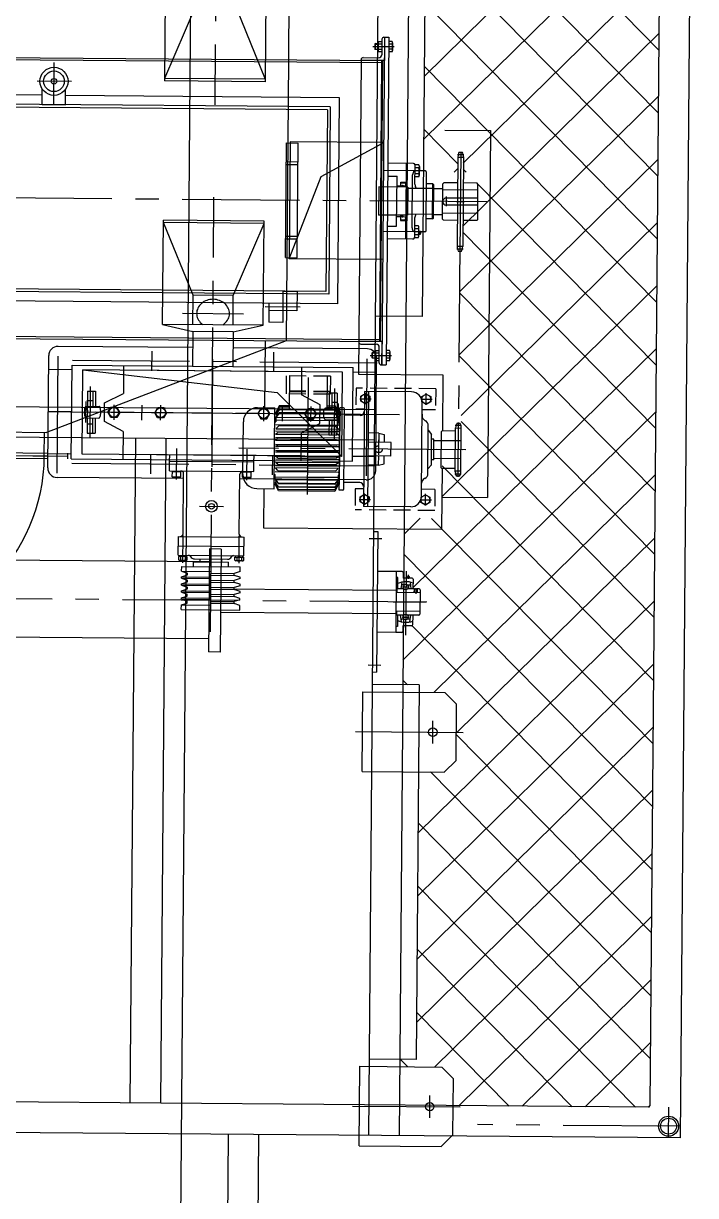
# Model space of a CAD drawing. Header units: millimetres. Extents: x 10462777 to 22643323, y 453826 to 1389191.
# Drawn here: x 11230243 to 11231677, y 603506 to 606009 of the extents above; entities that cross this region are included whole.
import ezdxf

# ---------------------------------------------------------------- set-up
doc = ezdxf.new("R2010")
doc.units = ezdxf.units.MM
doc.header["$LTSCALE"] = 200
doc.header["$MEASUREMENT"] = 0
doc.linetypes.add('CENTER', pattern=[2, 1.25, -0.25, 0.25, -0.25])
doc.linetypes.add('HIDDEN_KS1', pattern=[0.26, 0.18, -0.08])
doc.layers.get('0').update_dxf_attribs({"linetype": 'CONTINUOUS'})
for name, color, linetype in [('1', 1, 'CENTER'), ('2', 2, 'CONTINUOUS'), ('3', 3, 'HIDDEN_KS1'), ('4', 4, 'CONTINUOUS'), ('C', 1, 'CENTER'), ('O', 2, 'CONTINUOUS'), ('panel', 4, 'CONTINUOUS')]:
    doc.layers.add(name, color=color, linetype=linetype)

# ---------------------------------------------------------------- blocks, each defined once
blk = doc.blocks.new('RS60x17NT-B')
at = {"linetype": 'Continuous'}
for p, q in [((2.7, 51.8), (2.7, -42.2)), ((5.1, 61.3), (12, 61.3)), ((14.4, 51.8), (14.4, -42.2)), ((14.4, 44.8), (43.2, 44.8)), ((43.2, 44.8), (44.7, 43.3)), ((44.7, 43.3), (44.7, -33.7)), ((14.4, -35.2), (43.2, -35.2)), ((43.2, -35.2), (44.7, -33.7)), ((5.1, -51.7), (12, -51.7))]:
    blk.add_line(p, q, dxfattribs=at)
for centre, start, end in [((23.7, 51.5), 152.33, 179.3138), ((-6.6, 51.5), 0.6862, 27.67), ((23.7, -42), 180.6862, 207.67), ((-6.6, -42), 332.33, 359.3138)]:
    blk.add_arc(centre, 21, start, end, dxfattribs=at)
at = {"layer": '1', "linetype": 'Continuous'}
for p, q in [((1.8, 56.6), (15.3, 56.6)), ((8.5, 62.4), (8.5, -53.4)), ((0.2, 4.8), (54, 4.8)), ((1.8, -47), (15.3, -47))]:
    blk.add_line(p, q, dxfattribs=at)
at = {"layer": '2', "linetype": 'Continuous'}
for p, q in [((2.7, 50.7), (14.4, 50.7)), ((2.7, -41.1), (14.4, -41.1))]:
    blk.add_line(p, q, dxfattribs=at)
blk = doc.blocks.new('shot mc')
at = {"color": 2}
for p, q in [((13135239, -239352.3), (13135157.8, -249265.4)), ((13135263.7, -245493.5), (13135238.7, -245493.2))]:
    blk.add_line(p, q, dxfattribs=at)
for p, q in [((13135613, -242526.2), (13135580.3, -246526.1)), ((13135678, -242526.7), (13135645.3, -246526.6)), ((13136278, -242531.7), (13136245.2, -246531.5)), ((13136212.5, -242599.1), (13136180.8, -246463)), ((13135411.5, -243928.6), (13135409.1, -244228.6)), ((13135701.2, -243977), (13135694.6, -244777)), ((13135600.4, -244192), (13135600.3, -244208.4)), ((13135601.4, -244189.2), (13135608.4, -244189.3)), ((13135608.5, -244184.7), (13135608.2, -244217.7)), ((13135613, -244180.3), (13135614.5, -244180.3)), ((13135614.5, -244180.3), (13135614.1, -244230.3)), ((13135614.5, -244180.3), (13135623.5, -244180.4)), ((13135630.4, -244189.5), (13135623.4, -244189.4)), ((13135631.4, -244192.2), (13135631.3, -244208.6)), ((13135593.4, -244194.9), (13135593.3, -244205.6)), ((13135594, -244206.3), (13135593.3, -244205.6)), ((13135593.3, -244205.6), (13135600.3, -244205.6)), ((13135594.1, -244194.1), (13135593.4, -244194.9)), ((13135593.4, -244194.9), (13135600.4, -244194.9)), ((13135594.1, -244194.1), (13135594, -244206.3)), ((13135600.3, -244206.4), (13135594, -244206.3)), ((13135600.4, -244194.2), (13135594.1, -244194.1)), ((13135601.2, -244211.1), (13135608.2, -244211.2)), ((13135601.3, -244205.7), (13135608.3, -244205.7)), ((13135601.4, -244194.7), (13135608.4, -244194.8)), ((13135630.2, -244211.4), (13135623.2, -244211.3)), ((13135630.3, -244205.9), (13135623.3, -244205.8)), ((13135630.4, -244194.9), (13135623.4, -244194.9)), ((13134187.1, -244218.6), (13135610.1, -244230.2)), ((13135564.1, -244229.9), (13135558.6, -244899.8)), ((13135564.1, -244229.9), (13135564.1, -244228.4)), ((13135614.1, -244230.3), (13135564.1, -244229.9)), ((13135568.6, -244223.9), (13135601.6, -244224.2)), ((13134883.3, -244324.3), (13134883.6, -244290.9)), ((13134933.3, -244324.7), (13134933.6, -244291.3)), ((13134883.5, -244304.3), (13134328.5, -244299.7)), ((13135518.4, -244309.5), (13134933.5, -244304.7)), ((13135514.8, -244749.5), (13135518.4, -244309.5)), ((13134883.3, -244324.3), (13134933.3, -244324.7)), ((13135742.9, -244378.7), (13135840.4, -244379.5)), ((13135840.4, -244379.5), (13135834, -245163.7)), ((13135403.1, -244651.1), (13135405.1, -244406.1)), ((13135405.1, -244406.1), (13135430.1, -244406.3)), ((13135428.1, -244651.3), (13135430.1, -244406.3)), ((13135404.8, -244446.1), (13135429.8, -244446.3)), ((13135676.3, -244449.8), (13135621.3, -244449.3)), ((13135660.4, -244560.7), (13135661.3, -244449.7)), ((13135661.3, -244449.7), (13135660.6, -244530.7)), ((13135678.9, -244494.6), (13135679.3, -244452.8)), ((13135687.4, -244459.5), (13135679.2, -244459.4)), ((13135701.2, -244466), (13135679.2, -244465.8)), ((13135687.4, -244453.1), (13135679.3, -244453)), ((13135688.6, -244456.3), (13135688.4, -244475.5)), ((13135621.1, -244476.8), (13135641, -244477)), ((13135640.1, -244584), (13135641, -244477)), ((13135673.2, -244587.4), (13135674.1, -244474.2)), ((13135687.3, -244472.3), (13135679.1, -244472.2)), ((13135687.2, -244478.7), (13135679.1, -244478.6)), ((13135703.1, -244593), (13135704.1, -244469)), ((13135717.3, -244493.6), (13135703.9, -244493.5)), ((13135716.7, -244568.6), (13135717.3, -244493.6)), ((13135717.3, -244493.6), (13135719.3, -244495.7)), ((13135738.1, -244569.3), (13135738.7, -244493.3)), ((13135740.7, -244491.3), (13135738.7, -244493.3)), ((13135770.2, -244491.6), (13135740.7, -244491.3)), ((13135811.7, -244491.9), (13135782.2, -244491.7)), ((13135813.7, -244493.9), (13135811.7, -244491.9)), ((13135813.1, -244569.9), (13135813.7, -244493.9)), ((13135718.7, -244566.6), (13135719.3, -244495.7)), ((13135719.2, -244503.7), (13135738.6, -244503.8)), ((13135738.1, -244566.8), (13135738.7, -244495.8)), ((13135660, -244611.7), (13135660.6, -244530.7)), ((13135678.3, -244567), (13135678, -244608.8)), ((13135716.7, -244568.6), (13135703.3, -244568.5)), ((13135716.7, -244568.6), (13135718.7, -244566.6)), ((13135718.8, -244558.7), (13135738.2, -244558.8)), ((13135620.2, -244583.8), (13135640.1, -244584)), ((13135686.3, -244589.5), (13135678.1, -244589.4)), ((13135686.4, -244583.1), (13135678.2, -244583)), ((13135687.3, -244605.5), (13135687.5, -244586.3)), ((13135738.1, -244569.3), (13135740.1, -244571.3)), ((13135769.6, -244571.6), (13135740.1, -244571.3)), ((13135811.1, -244571.9), (13135781.6, -244571.7)), ((13135813.1, -244569.9), (13135811.1, -244571.9)), ((13135403.5, -244611.1), (13135428.5, -244611.3)), ((13135675, -244611.8), (13135620, -244611.3)), ((13135686.2, -244602.3), (13135678, -244602.2)), ((13135686.2, -244608.7), (13135678, -244608.6)), ((13135700.1, -244596), (13135678.1, -244595.8)), ((13135686.6, -244595.9), (13135686.6, -244596.8)), ((13135686.8, -244597), (13135689.5, -244597)), ((13135688, -244596.8), (13135688, -244595.9)), ((13135688.6, -244600.9), (13135689.4, -244600.9)), ((13135690.2, -244600.9), (13135689.4, -244600.9)), ((13135692.1, -244597.1), (13135689.5, -244597)), ((13135690.9, -244596.8), (13135690.9, -244595.9)), ((13135692.3, -244595.9), (13135692.3, -244596.8)), ((13135403.1, -244651.1), (13135428.1, -244651.3)), ((13135514.8, -244749.5), (13134324.9, -244739.7)), ((13135397.5, -244723.5), (13135397, -244789.5)), ((13135427.5, -244723.8), (13135397.5, -244723.5)), ((13135427.5, -244723.8), (13135427.2, -244764.8)), ((13135367.3, -244748.3), (13135367, -244789.3)), ((13135427.2, -244764.8), (13135367.2, -244764.3)), ((13135397, -244789.5), (13135367, -244789.3)), ((13135694.6, -244777), (13135594.6, -244776.1)), ((13134182.2, -244818.6), (13135609.2, -244830.3)), ((13135404.2, -244828.6), (13134892.6, -245024.4)), ((13135359.2, -244828.2), (13135358, -244971.8)), ((13135609.2, -244830.3), (13135559.2, -244829.9)), ((13135559.2, -244829.9), (13135559.2, -244831.4)), ((13135563.6, -244835.9), (13135596.6, -244836.2)), ((13135602.8, -244875.7), (13135603.1, -244842.7)), ((13135608.8, -244880.3), (13135609.2, -244830.3)), ((13135587.9, -244865.3), (13135588, -244854.6)), ((13135588.6, -244866.1), (13135587.9, -244865.3)), ((13135587.9, -244865.3), (13135594.9, -244865.4)), ((13135588.7, -244853.9), (13135588, -244854.6)), ((13135588, -244854.6), (13135595, -244854.7)), ((13135588.6, -244866.1), (13135588.7, -244853.9)), ((13135594.9, -244866.1), (13135588.6, -244866.1)), ((13135595, -244853.9), (13135588.7, -244853.9)), ((13135594.9, -244868.4), (13135595, -244851.9)), ((13135595.9, -244865.6), (13135602.9, -244865.7)), ((13135596, -244849.2), (13135603, -244849.3)), ((13135596, -244854.7), (13135603, -244854.7)), ((13135624.9, -244865.9), (13135617.9, -244865.8)), ((13135625, -244849.4), (13135618, -244849.4)), ((13135625, -244854.9), (13135618, -244854.9)), ((13135625.9, -244868.6), (13135626, -244852.2)), ((13134968.6, -245071), (13134970, -244891)), ((13135524.3, -244895.6), (13134970, -244891)), ((13135595.8, -244871.1), (13135602.8, -244871.2)), ((13135607.3, -244880.2), (13135608.8, -244880.3)), ((13135608.8, -244880.3), (13135617.8, -244880.3)), ((13135624.8, -244871.3), (13135617.8, -244871.3)), ((13135522.9, -245075.6), (13135524.3, -244895.6)), ((13135558.6, -244899.8), (13135738.6, -244901.3)), ((13135738.6, -244901.3), (13135737.6, -245021.3)), ((13135593, -244976.1), (13133993, -244963)), ((13135592.4, -245041.1), (13133992.5, -245028)), ((13134888.1, -245074.4), (13134888.6, -245024.4)), ((13135082.5, -245037), (13135070.8, -246456.9)), ((13135147.5, -245037.5), (13135135.8, -246457.4)), ((13134938.1, -245080.8), (13134938.2, -245068.8)), ((13135522.9, -245075.6), (13134968.6, -245071)), ((13135736.9, -245101.3), (13135735.9, -245231.3)), ((13135356.6, -245144.6), (13135355.9, -245228.2)), ((13135736.4, -245162.9), (13135834, -245163.7)), ((13135355.9, -245228.2), (13135735.9, -245231.3)), ((13135688.2, -245563.9), (13135588.2, -245563.1)), ((13135688.2, -245563.9), (13135681.6, -246363.9)), ((13135566.6, -245748.4), (13135568, -245578.4)), ((13135568, -245578.4), (13135743, -245579.9)), ((13135767.8, -245605.1), (13135743, -245579.9)), ((13135766.8, -245725.1), (13135767.8, -245605.1)), ((13135766.8, -245725.1), (13135741.6, -245749.9)), ((13135566.6, -245748.4), (13135741.6, -245749.9)), ((13135681.6, -246363.9), (13135581.6, -246363.1)), ((13135560.1, -246548.4), (13135561.5, -246378.4)), ((13135561.5, -246378.4), (13135736.5, -246379.9)), ((13135761.3, -246405.1), (13135736.5, -246379.9)), ((13135760.3, -246525.1), (13135761.3, -246405.1)), ((13136180.8, -246466), (13133980.9, -246448)), ((13136180.8, -246463), (13136177.8, -246466)), ((13136180.8, -246463), (13136177.8, -246466)), ((13136245.2, -246531.5), (13133915.3, -246512.4)), ((13135280.3, -246523.6), (13135274.7, -247198.6)), ((13135345.3, -246524.2), (13135339.7, -247199.1)), ((13135760.3, -246525.1), (13135735.1, -246549.9)), ((13135560.1, -246548.4), (13135735.1, -246549.9))]:
    blk.add_line(p, q)
at = {"color": 1, "linetype": 'CENTER'}
for p, q in [((13135259.5, -243396), (13135251.8, -244324.6)), ((13135692.6, -244465.9), (13135612.2, -244465.3)), ((13135242.6, -245450.7), (13135250.2, -244522.1)), ((13135691.5, -244595.9), (13135611.1, -244595.3)), ((13135183.2, -244770), (13135313.2, -244771)), ((13134915.4, -245111.6), (13134917.5, -244849.6)), ((13135117.5, -244851.2), (13135117.2, -244893.2)), ((13135377.5, -244853.4), (13135377.2, -244895.4)), ((13135575.4, -245117), (13135577.5, -244855)), ((13135598.3, -244876.2), (13134896.4, -244870.4)), ((13134986.1, -244926.2), (13134985.2, -245036.2)), ((13135507.7, -244930.4), (13135506.8, -245040.4)), ((13134977, -245003.6), (13134977.4, -244958.6)), ((13134979, -244956.1), (13134992.6, -244956.2)), ((13135036.6, -244965.6), (13135036.3, -244997.6)), ((13135096.3, -244998.1), (13135096.6, -244966.1)), ((13135136.3, -244998.4), (13135136.6, -244966.4)), ((13135356.3, -245000.2), (13135356.6, -244968.2)), ((13135396.3, -245000.5), (13135396.6, -244968.5)), ((13135456.6, -244969), (13135456.3, -245001)), ((13135514.3, -244960.5), (13135500.7, -244960.4)), ((13135515.5, -245008), (13135515.9, -244963)), ((13135646.4, -244986.6), (13134846.5, -244980)), ((13134978.6, -245006.1), (13134992.2, -245006.2)), ((13135513.9, -245010.5), (13135500.3, -245010.4)), ((13135170.3, -245125.3), (13135170.8, -245058.7)), ((13135320.3, -245126.5), (13135320.8, -245059.9)), ((13135596.5, -245096.2), (13134894.6, -245090.4)), ((13135115.4, -245113.2), (13135115.7, -245071.2)), ((13135375.4, -245115.4), (13135375.7, -245073.4)), ((13135219.3, -245182.1), (13135270.3, -245182.5)), ((13135183.8, -245302.9), (13135184.3, -245244.7)), ((13135303.8, -245303.9), (13135304.3, -245245.7))]:
    blk.add_line(p, q, dxfattribs=at)
at = {"color": 3}
for p, q in [((13135146.6, -244051.1), (13135144.8, -244273.7)), ((13135361.6, -244052.9), (13135359.7, -244275.4)), ((13135210.6, -244114.7), (13135144.8, -244268.5)), ((13135296.6, -244115.4), (13135359.8, -244270.3)), ((13135359.8, -244270.3), (13135144.8, -244268.5)), ((13135359.7, -244275.4), (13135144.8, -244273.7)), ((13135140.5, -244793.7), (13135142.3, -244571.2)), ((13135357.3, -244572.9), (13135142.3, -244571.2)), ((13135357.3, -244578.1), (13135142.3, -244576.4)), ((13135205.5, -244731.2), (13135142.3, -244576.4)), ((13135291.5, -244731.9), (13135357.3, -244578.1)), ((13135355.5, -244795.5), (13135357.3, -244572.9)), ((13135205, -244794.2), (13135205.5, -244731.2)), ((13135291.5, -244731.9), (13135205.5, -244731.2)), ((13135291, -244794.9), (13135291.5, -244731.9)), ((13135355.5, -244795.5), (13135140.5, -244793.7)), ((13135140.5, -244793.7), (13135204.9, -244809.1)), ((13135204.9, -244809.1), (13135204.3, -244882.9)), ((13135290.9, -244809.8), (13135204.9, -244809.1)), ((13135290.9, -244809.8), (13135290.3, -244883.6)), ((13135290.9, -244809.8), (13135355.5, -244795.5)), ((13135204.6, -244842.9), (13134917.6, -244840.6)), ((13135577.6, -244846), (13135290.6, -244843.7)), ((13134895.5, -245100.4), (13134897.4, -244860.4)), ((13135595.5, -245106.2), (13135597.4, -244866.2)), ((13134947.2, -244890.8), (13134897.2, -244890.4)), ((13134945.6, -245080.8), (13134947.3, -244880.8)), ((13134947.3, -244880.8), (13135547.3, -244885.8)), ((13134970, -244891), (13135385.4, -244939.4)), ((13135057.3, -244881.7), (13135056.8, -244941.3)), ((13135437.2, -244894.9), (13135057.2, -244891.7)), ((13135437.3, -244884.9), (13135436.8, -244944.4)), ((13135545.6, -245085.7), (13135547.3, -244885.8)), ((13135597.2, -244896.2), (13135547.2, -244895.8)), ((13134980.3, -244936.1), (13134980, -244968.6)), ((13134980.3, -244936.1), (13134997.4, -244936.3)), ((13134991.7, -244936.2), (13134991.4, -244968.7)), ((13134997.4, -244936.3), (13134997.1, -244968.8)), ((13135016.6, -244961.4), (13135056.8, -244941.3)), ((13135385.4, -244939.4), (13135522.9, -245075.6)), ((13135476.6, -244965.2), (13135436.8, -244944.4)), ((13135496.2, -244940.3), (13135496, -244972.8)), ((13135513.3, -244940.5), (13135496.2, -244940.3)), ((13135501.9, -244940.4), (13135501.7, -244972.9)), ((13135513.3, -244940.5), (13135513.1, -244973)), ((13134977.3, -244968.6), (13135004.9, -244968.8)), ((13135016.3, -245001.4), (13135016.6, -244961.4)), ((13135476.3, -245005.2), (13135476.6, -244965.2)), ((13134977.1, -244993.6), (13135004.7, -244993.8)), ((13134979.8, -244993.6), (13134979.6, -245026.1)), ((13134991.2, -244993.7), (13134990.9, -245026.2)), ((13134996.9, -244993.7), (13134996.7, -245026.2)), ((13135515.8, -244973), (13135488.2, -244972.8)), ((13135056.1, -245022.2), (13135016.3, -245001.4)), ((13135436.1, -245025.3), (13135476.3, -245005.2)), ((13135515.6, -244998), (13135488, -244997.8)), ((13135495.8, -244997.8), (13135495.5, -245030.3)), ((13135501.5, -244997.9), (13135501.2, -245030.4)), ((13135512.9, -244998), (13135512.6, -245030.5)), ((13134979.6, -245026.1), (13134996.7, -245026.2)), ((13135056.1, -245022.2), (13135055.6, -245081.7)), ((13135436.1, -245025.3), (13135435.6, -245084.8)), ((13135512.6, -245030.5), (13135495.5, -245030.3)), ((13134945.7, -245070.8), (13134895.7, -245070.4)), ((13134945.6, -245080.8), (13135545.6, -245085.7)), ((13135435.7, -245074.8), (13135055.7, -245071.7)), ((13135155.4, -245106.6), (13135155.6, -245086.6)), ((13135155.6, -245085.6), (13135155.7, -245072.6)), ((13135156.6, -245086.6), (13135155.6, -245085.6)), ((13135335.6, -245088), (13135155.6, -245086.6)), ((13135334.6, -245088), (13135335.6, -245087)), ((13135335.4, -245108), (13135335.6, -245088)), ((13135335.6, -245087), (13135335.7, -245074)), ((13135595.7, -245076.2), (13135545.7, -245075.7)), ((13135155.4, -245106.6), (13135335.4, -245108)), ((13135169, -245108.2), (13135170.6, -245106.7)), ((13135170, -245108.2), (13135171.6, -245106.7)), ((13135184.3, -245240.8), (13135185.4, -245112.8)), ((13135304.3, -245241.8), (13135305.4, -245113.8)), ((13135320.8, -245109.5), (13135319.2, -245107.9)), ((13135321.8, -245109.5), (13135320.3, -245107.9)), ((13135185.3, -245122.8), (13134915.3, -245120.6)), ((13135575.3, -245126), (13135305.3, -245123.8)), ((13135174, -245286.7), (13135174.3, -245246.7)), ((13135174.1, -245266.7), (13135314.1, -245267.9)), ((13135174.3, -245246.7), (13135314.3, -245247.9)), ((13135314, -245287.9), (13135314.3, -245247.9)), ((13135174, -245286.7), (13135314, -245287.9)), ((13135174.7, -245289.7), (13135174.6, -245296.6)), ((13135193.2, -245289.9), (13135174.7, -245289.7)), ((13135179, -245289.8), (13135179, -245296.6)), ((13135184.5, -245289.8), (13135182.1, -245286.8)), ((13135186.1, -245289.8), (13135183.7, -245286.8)), ((13135188.8, -245289.8), (13135188.8, -245296.7)), ((13135193.1, -245296.7), (13135193.2, -245289.9)), ((13135208.9, -245294.8), (13135278.9, -245295.4)), ((13135220.8, -245301.1), (13135220.9, -245294.9)), ((13135294.6, -245297.6), (13135294.7, -245290.7)), ((13135294.7, -245290.7), (13135313.2, -245290.9)), ((13135299, -245290.7), (13135299, -245297.6)), ((13135301.8, -245290.8), (13135304.2, -245287.8)), ((13135303.4, -245290.8), (13135305.8, -245287.8)), ((13135308.8, -245290.8), (13135308.8, -245297.7)), ((13135313.2, -245290.9), (13135313.1, -245297.7)), ((13135176.6, -245297.7), (13135191.2, -245297.9)), ((13135181.2, -245320.8), (13135181.3, -245310.8)), ((13135181.3, -245310.8), (13135306.3, -245311.8)), ((13135266.8, -245301.5), (13135266.9, -245295.3)), ((13135311.2, -245298.8), (13135296.6, -245298.7)), ((13135306.2, -245321.8), (13135306.3, -245311.8)), ((13135181, -245347.9), (13135193.5, -245343.9)), ((13135181.1, -245332.9), (13135193.6, -245328.9)), ((13135181.1, -245335.8), (13135181.1, -245332.9)), ((13135181.1, -245332.9), (13135243.6, -245333.4)), ((13135181.1, -245335.8), (13135193.5, -245339.9)), ((13135181.1, -245335.8), (13135243.6, -245336.3)), ((13135181.2, -245320.8), (13135193.6, -245324.9)), ((13135181.2, -245320.8), (13135243.7, -245321.3)), ((13135193.5, -245343.9), (13135193.5, -245339.9)), ((13135193.6, -245328.9), (13135193.6, -245324.9)), ((13135243.5, -245340.3), (13135293.5, -245340.8)), ((13135243.5, -245344.3), (13135293.5, -245344.8)), ((13135243.6, -245325.3), (13135293.6, -245325.8)), ((13135243.6, -245329.3), (13135293.6, -245329.8)), ((13135306.1, -245336.8), (13135293.5, -245340.8)), ((13135293.5, -245344.8), (13135293.5, -245340.8)), ((13135306, -245348.9), (13135293.5, -245344.8)), ((13135306.2, -245321.8), (13135293.6, -245325.8)), ((13135293.6, -245329.8), (13135293.6, -245325.8)), ((13135306.1, -245333.9), (13135293.6, -245329.8)), ((13135306.1, -245336.8), (13135306.1, -245333.9)), ((13135639.1, -245323.5), (13135638.1, -245449.5)), ((13135642.8, -245334), (13135639, -245334)), ((13135652.1, -245321.6), (13135641.1, -245321.5)), ((13135642.6, -245358.6), (13135642.8, -245334)), ((13135650.8, -245344.4), (13135649, -245358.6)), ((13135654.1, -245323.6), (13135654, -245335.6)), ((13135673, -245335.8), (13135654, -245335.6)), ((13135662.5, -245335.7), (13135662.6, -245334.8)), ((13135662.8, -245334.6), (13135665.4, -245334.6)), ((13135663.9, -245334.8), (13135663.9, -245335.7)), ((13135664.6, -245330.8), (13135665.4, -245330.8)), ((13135666.2, -245330.8), (13135665.4, -245330.8)), ((13135668, -245334.6), (13135665.4, -245334.6)), ((13135666.9, -245334.8), (13135666.9, -245335.8)), ((13135668.2, -245335.8), (13135668.3, -245334.9)), ((13135669.1, -245344.4), (13135670.6, -245358.8)), ((13135675, -245337.8), (13135674.8, -245358.8)), ((13135180.8, -245362.9), (13135193.4, -245358.9)), ((13135180.8, -245365.8), (13135180.8, -245362.9)), ((13135180.8, -245362.9), (13135243.3, -245363.4)), ((13135180.8, -245365.8), (13135193.3, -245369.9)), ((13135180.8, -245365.8), (13135243.3, -245366.3)), ((13135180.9, -245350.8), (13135181, -245347.9)), ((13135180.9, -245350.8), (13135193.4, -245354.9)), ((13135180.9, -245350.8), (13135243.4, -245351.3)), ((13135181, -245347.9), (13135243.5, -245348.4)), ((13135193.2, -245373.9), (13135193.3, -245369.9)), ((13135193.4, -245358.9), (13135193.4, -245354.9)), ((13135243.4, -245355.3), (13135293.4, -245355.8)), ((13135243.4, -245359.3), (13135293.4, -245359.8)), ((13135305.8, -245366.8), (13135293.3, -245370.8)), ((13135305.9, -245351.8), (13135293.4, -245355.8)), ((13135293.4, -245359.8), (13135293.4, -245355.8)), ((13135305.8, -245363.9), (13135293.4, -245359.8)), ((13135305.8, -245366.8), (13135305.8, -245363.9)), ((13135305.9, -245351.8), (13135306, -245348.9)), ((13135690, -245366.9), (13135638.8, -245366.5)), ((13135640.8, -245358.5), (13135640.8, -245366.5)), ((13135655.9, -245358.7), (13135640.8, -245358.5)), ((13135655.9, -245350.3), (13135651.8, -245350.3)), ((13135677.9, -245358.8), (13135663.8, -245358.7)), ((13135668, -245350.4), (13135663.9, -245350.4)), ((13135677.8, -245366.8), (13135677.9, -245358.2)), ((13135677.9, -245358.2), (13135683.7, -245358.3)), ((13135678.4, -245366.8), (13135678.5, -245358.2)), ((13135683.1, -245358.3), (13135683, -245366.9)), ((13135683.7, -245358.3), (13135683.6, -245366.9)), ((13135688, -245358.9), (13135683.7, -245358.9)), ((13135690, -245360.9), (13135689.6, -245412.9)), ((13135180.5, -245402.9), (13135180.6, -245392.9)), ((13135180.6, -245392.9), (13135193.1, -245388.9)), ((13135180.6, -245392.9), (13135243.1, -245393.4)), ((13135180.7, -245377.9), (13135193.2, -245373.9)), ((13135180.7, -245380.8), (13135180.7, -245377.9)), ((13135180.7, -245377.9), (13135243.2, -245378.4)), ((13135180.7, -245380.8), (13135243.2, -245381.3)), ((13135180.7, -245380.8), (13135193.2, -245384.9)), ((13135193.1, -245388.9), (13135193.2, -245384.9)), ((13135243.1, -245389.3), (13135293.1, -245389.8)), ((13135243.2, -245374.3), (13135293.2, -245374.8)), ((13135243.2, -245385.3), (13135293.1, -245385.8)), ((13135243.3, -245370.3), (13135293.3, -245370.8)), ((13135305.7, -245381.8), (13135293.1, -245385.8)), ((13135293.1, -245389.8), (13135293.1, -245385.8)), ((13135305.6, -245393.9), (13135293.1, -245389.8)), ((13135293.2, -245374.8), (13135293.3, -245370.8)), ((13135305.7, -245378.9), (13135293.2, -245374.8)), ((13135305.5, -245403.9), (13135305.6, -245393.9)), ((13135305.7, -245381.8), (13135305.7, -245378.9)), ((13135180.5, -245402.9), (13135305.5, -245403.9)), ((13135689.6, -245406.9), (13135638.4, -245406.5)), ((13135640.4, -245414.5), (13135640.4, -245406.5)), ((13135655.4, -245414.7), (13135640.4, -245414.5)), ((13135642.2, -245414.6), (13135642, -245439.1)), ((13135650.1, -245428.9), (13135648.6, -245414.6)), ((13135687.6, -245414.9), (13135663.3, -245414.7)), ((13135668.4, -245429.2), (13135670.2, -245414.8)), ((13135674.4, -245414.8), (13135674.2, -245435.8)), ((13135642, -245439.1), (13135638.2, -245439.1)), ((13135655.3, -245423), (13135651.2, -245423)), ((13135653.2, -245437.6), (13135653.1, -245449.6)), ((13135672.2, -245437.8), (13135653.2, -245437.6)), ((13135667.4, -245423.1), (13135663.3, -245423.1)), ((13135651.1, -245451.6), (13135640.1, -245451.5))]:
    blk.add_line(p, q, dxfattribs=at)
at = {"color": 7}
for p, q in [((13135614.5, -244180.3), (13135608.8, -244880.3)), ((13135623.5, -244180.4), (13135617.8, -244880.3)), ((13135608.1, -244230.2), (13135603.2, -244830.2)), ((13134938.1, -245075.8), (13134646.1, -245073.4))]:
    blk.add_line(p, q, dxfattribs=at)
at = {"linetype": 'Continuous'}
for p, q in [((13135770.9, -244435.6), (13135769.3, -244627.6)), ((13135773.3, -244426.1), (13135780.2, -244426.1)), ((13135782.6, -244435.7), (13135781, -244627.7)), ((13135771.6, -244637.1), (13135778.5, -244637.1))]:
    blk.add_line(p, q, dxfattribs=at)
at = {"color": 1}
for p, q in [((13135247.4, -244868.3), (13135245.5, -245098.3)), ((13134944.3, -244980.8), (13135548.6, -244985.8)), ((13135660.1, -245321), (13135659, -245457.6)), ((13135665.4, -245337.5), (13135665.5, -245328.9)), ((13135652.9, -245354.5), (13135666.9, -245354.6)), ((13135680.8, -245357), (13135680.7, -245368.9)), ((13135632.9, -245386.5), (13135701.4, -245387)), ((13135652.3, -245418.8), (13135666.3, -245418.9)), ((13135717.1, -245688.7), (13135717.5, -245640.7)), ((13135552.3, -245663.3), (13135782.3, -245665.2)), ((13135710.6, -246488.6), (13135711, -246440.6)), ((13135545.8, -246463.3), (13135775.8, -246465.2))]:
    blk.add_line(p, q, dxfattribs=at)
at = {"color": 7, "linetype": 'CENTER'}
for p, q in [((13134692.6, -245022.8), (13134892.6, -245024.4)), ((13134646.2, -245066.4), (13134938.2, -245068.8)), ((13134646.1, -245072.4), (13134938.1, -245074.8)), ((13134646.1, -245078.4), (13134938.1, -245080.8))]:
    blk.add_line(p, q, dxfattribs=at)
at = {"color": 3, "linetype": 'Continuous'}
for p, q in [((13135160.5, -245108.2), (13135180.3, -245108.3)), ((13135162.3, -245120.2), (13135161.3, -245119.2)), ((13135161.3, -245119.2), (13135179.3, -245119.3)), ((13135178.3, -245120.3), (13135179.3, -245119.3)), ((13135330.3, -245109.6), (13135310.5, -245109.4)), ((13135162.3, -245120.2), (13135178.3, -245120.3)), ((13135329.3, -245120.6), (13135311.3, -245120.4)), ((13135312.3, -245121.4), (13135311.3, -245120.4)), ((13135328.3, -245121.5), (13135312.3, -245121.4)), ((13135328.3, -245121.5), (13135329.3, -245120.6)), ((13135175.9, -245289.7), (13135176, -245286.7)), ((13135191.9, -245289.9), (13135192, -245286.9)), ((13135295.9, -245290.7), (13135296, -245287.7)), ((13135311.9, -245290.8), (13135312, -245287.8)), ((13135206.3, -245301), (13135281.3, -245301.6)), ((13135206.3, -245311), (13135206.3, -245301)), ((13135281.3, -245311.6), (13135281.3, -245301.6))]:
    blk.add_line(p, q, dxfattribs=at)
at = {"color": 3}
for points in [[(13135283.2, -244770.8, 0.111998), (13135280.7, -244759.4, 0.103098), (13135273.1, -244749.3, 0.092589), (13135262, -244742.7, 0.086319), (13135248.4, -244740.2, 0.086319), (13135234.8, -244742.4, 0.092589), (13135223.6, -244748.9, 0.103098), (13135215.9, -244758.9, 0.111998), (13135213.2, -244770.2, 0.111998), (13135215.7, -244781.6, 0.103098), (13135223.3, -244791.7, 0.031264), (13135226.7, -244794.4, 0.086319)], [(13135269.2, -244794.8, 0.031264), (13135272.8, -244792.1, 0.103098), (13135280.5, -244782.1, 0.111998), (13135283.2, -244770.8, 0.111998)], [(13135004.7, -244993.8, 0.240546), (13135005.9, -244993.2, 0.08401), (13135007.4, -244990.2, 0.041959), (13135008.2, -244986.5, 0.0309), (13135008.6, -244981.3, 0.0309), (13135008.3, -244976.2, 0.041959), (13135007.6, -244972.5, 0.08401), (13135006.1, -244969.4, 0.240546), (13135004.9, -244968.8, 0.240546)], [(13135488, -244997.8, -0.240546), (13135486.8, -244997.2, -0.08401), (13135485.3, -244994.1, -0.041959), (13135484.6, -244990.4, -0.0309), (13135484.3, -244985.2, -0.0309), (13135484.7, -244980.1, -0.041959), (13135485.5, -244976.4, -0.08401), (13135487, -244973.3, -0.240546), (13135488.2, -244972.8, -0.240546)]]:
    blk.add_lwpolyline(points, format="xyb", dxfattribs=at)
for points in [[(13134977.1, -244993.6, 0.240546), (13134978.2, -244993, 0.08401), (13134979.7, -244989.9, 0.041959), (13134980.6, -244986.2, 0.0309), (13134980.9, -244981.1, 0.0309), (13134980.6, -244976, 0.041959), (13134979.9, -244972.3, 0.08401), (13134978.4, -244969.2, 0.240546), (13134977.3, -244968.6, 0.240546), (13134976.1, -244969.2, 0.08401), (13134974.6, -244972.2, 0.041959), (13134973.8, -244975.9, 0.0309), (13134973.4, -244981.1, 0.0309), (13134973.7, -244986.2, 0.041959), (13134974.4, -244989.9, 0.08401), (13134975.9, -244993, 0.240546)], [(13135515.6, -244998, -0.240546), (13135514.5, -244997.4, -0.08401), (13135513, -244994.3, -0.041959), (13135512.3, -244990.6, -0.0309), (13135512, -244985.5, -0.0309), (13135512.3, -244980.3, -0.041959), (13135513.1, -244976.6, -0.08401), (13135514.7, -244973.6, -0.240546), (13135515.8, -244973, -0.240546), (13135516.9, -244973.6, -0.08401), (13135518.4, -244976.7, -0.041959), (13135519.2, -244980.4, -0.0309), (13135519.5, -244985.5, -0.0309), (13135519.1, -244990.7, -0.041959), (13135518.3, -244994.4, -0.08401), (13135516.8, -244997.4, -0.240546)]]:
    blk.add_lwpolyline(points, format="xyb", close=True, dxfattribs=at)
for points in [[(13135042.9, -244970.6), (13135049.2, -244981.7), (13135042.7, -244992.6), (13135030, -244992.5), (13135023.8, -244981.5), (13135030.2, -244970.5)], [(13135142.9, -244971.4), (13135149.1, -244982.5), (13135142.7, -244993.4), (13135130, -244993.3), (13135123.7, -244982.3), (13135130.2, -244971.3)], [(13135350.2, -244973.1), (13135343.7, -244984.1), (13135350, -244995.1), (13135362.7, -244995.2), (13135369.1, -244984.3), (13135362.9, -244973.2)], [(13135450.2, -244974), (13135443.7, -244984.9), (13135450, -244996), (13135462.7, -244996.1), (13135469.1, -244985.1), (13135462.9, -244974.1)]]:
    blk.add_lwpolyline(points, close=True, dxfattribs=at)
for centre, radius in [((13134908.7, -244274.5), 30), ((13134908.7, -244274.5), 22), ((13134908.7, -244274.5), 6), ((13135717.3, -245664.7), 9), ((13135710.8, -246464.6), 9)]:
    blk.add_circle(centre, radius)
for centre, radius in [((13135036.5, -244981.6), 10.3), ((13135136.4, -244982.4), 10.3), ((13135356.4, -244984.2), 10.3), ((13135456.4, -244985), 10.3), ((13135244.8, -245182.3), 12.4), ((13135244.8, -245182.3), 6), ((13135659.9, -245354.5), 5.77), ((13135659.3, -245418.9), 5.77)]:
    blk.add_circle(centre, radius, dxfattribs=at)
for centre, radius, start, end in [((13135604.6, -244192), 4.25, 139.3963, 219.6646), ((13135613, -244184.8), 4.5, 89.5305, 179.5305), ((13135627.1, -244192.2), 4.25, 319.3963, 39.6646), ((13135615.8, -244200.3), 15.5, 158.8287, 200.2322), ((13135604.5, -244208.4), 4.25, 139.3963, 219.6646), ((13135601.7, -244217.7), 6.5, 269.5305, 359.5305), ((13135627, -244208.6), 4.25, 319.3963, 39.6646), ((13135615.8, -244200.3), 15.5, 338.8287, 20.2322), ((13135568.6, -244228.4), 4.5, 89.5305, 179.5305), ((13135699.9, -244478.2), 26.1, 151.5195, 171.1368), ((13135676.3, -244452.8), 3, 359.5305, 89.5305), ((13135670.4, -244465.8), 18.1, 338.8287, 20.2322), ((13135683.6, -244456.3), 4.95, 319.3963, 39.6646), ((13135701.1, -244469), 3, 359.5305, 89.5305), ((13135683.5, -244475.4), 4.95, 319.3963, 39.6646), ((13135700.3, -244492.4), 21.5, 185.7924, 210.4522), ((13135699.7, -244569.6), 21.5, 148.6088, 173.2686), ((13135699, -244583.8), 26.1, 187.9241, 207.5414), ((13135669.4, -244595.7), 18.1, 338.8287, 20.2322), ((13135682.5, -244586.3), 4.95, 319.3963, 39.6646), ((13135700.1, -244593), 3, 269.5305, 359.5305), ((13135675, -244608.8), 3, 269.5305, 359.5305), ((13135682.4, -244605.4), 4.95, 319.3963, 39.6646), ((13135686.8, -244596.8), 0.22, 179.5305, 269.5305), ((13135677.9, -244601.9), 10.7, 5.5252, 27.0612), ((13135687.8, -244596.8), 0.22, 269.5305, 359.5305), ((13135688.2, -244596.8), 0.22, 179.5305, 269.5305), ((13135700.9, -244602.1), 10.7, 151.9998, 173.5358), ((13135690.7, -244596.8), 0.22, 269.5305, 359.5305), ((13135691.1, -244596.8), 0.22, 179.5305, 269.5305), ((13135692.1, -244596.8), 0.22, 269.5305, 359.5305), ((13135563.7, -244831.4), 4.5, 179.5305, 269.5305), ((13135596.6, -244842.7), 6.5, 359.5305, 89.5305), ((13135610.4, -244860.3), 15.5, 158.8287, 200.2322), ((13135599.1, -244868.4), 4.25, 139.3963, 219.6646), ((13135599.2, -244852), 4.25, 139.3963, 219.6646), ((13135621.6, -244868.6), 4.25, 319.3963, 39.6646), ((13135610.4, -244860.3), 15.5, 338.8287, 20.2322), ((13135621.7, -244852.2), 4.25, 319.3963, 39.6646), ((13135607.3, -244875.7), 4.5, 179.5305, 269.5305)]:
    blk.add_arc(centre, radius, start, end)
at = {"linetype": 'Continuous'}
for centre, start, end in [((13135791.9, -244436), 151.8605, 178.8443), ((13135761.6, -244435.7), 0.2166, 27.2004), ((13135790.3, -244627.5), 180.2166, 207.2004), ((13135760, -244627.2), 331.8605, 358.8443)]:
    blk.add_arc(centre, 21, start, end, dxfattribs=at)
at = {"color": 3}
for centre, radius, start, end in [((13134917.4, -244860.6), 20, 89.5305, 179.5305), ((13135577.4, -244866), 20, 359.5305, 89.5305), ((13134915.5, -245100.6), 20, 179.5305, 269.5305), ((13135179.4, -245112.7), 6, 359.5305, 89.5305), ((13135311.4, -245113.8), 6, 89.5305, 179.5305), ((13135575.5, -245106), 20, 269.5305, 359.5305), ((13135178.3, -245240.7), 6, 269.5305, 359.5305), ((13135310.3, -245241.8), 6, 179.5305, 269.5305), ((13135195.7, -245291.9), 5, 27.9984, 89.5305), ((13135209, -245284.8), 10, 207.9984, 269.5305), ((13135279, -245285.4), 10, 269.5305, 331.0626), ((13135292.1, -245292.7), 5, 89.5305, 151.0626), ((13135176.8, -245295.1), 2.67, 214.8454, 324.2155), ((13135184, -245286.6), 11.2, 243.6509, 295.4101), ((13135191, -245295.2), 2.67, 214.8454, 324.2155), ((13135296.8, -245296), 2.67, 214.8454, 324.2155), ((13135304, -245287.5), 11.2, 243.6509, 295.4101), ((13135311, -245296.2), 2.67, 214.8454, 324.2155), ((13135641.1, -245323.5), 2, 89.5305, 179.5305), ((13135660, -245384.7), 41.4, 68.7963, 114.6758), ((13135652.1, -245323.6), 2, 359.5305, 89.5305), ((13135662.8, -245334.8), 0.22, 89.5305, 179.5305), ((13135654, -245329.5), 10.7, 331.9998, 353.5358), ((13135663.7, -245334.8), 0.22, 359.5305, 89.5305), ((13135664.2, -245334.8), 0.22, 89.5305, 179.5305), ((13135676.9, -245329.7), 10.7, 185.5252, 207.0612), ((13135666.6, -245334.8), 0.22, 359.5305, 89.5305), ((13135667.1, -245334.8), 0.22, 89.5305, 179.5305), ((13135668, -245334.9), 0.22, 359.5305, 89.5305), ((13135673, -245337.8), 2, 359.5305, 89.5305), ((13135651.8, -245348.8), 1.5, 172.8373, 269.5305), ((13135668, -245348.9), 1.5, 269.5305, 6.2237), ((13135688, -245360.9), 2, 359.5305, 89.5305), ((13135687.6, -245412.9), 2, 269.5305, 359.5305), ((13135660, -245388.7), 41.4, 244.3851, 290.2646), ((13135651.2, -245424.5), 1.5, 89.5305, 186.2237), ((13135667.4, -245424.6), 1.5, 352.8373, 89.5305), ((13135672.2, -245435.8), 2, 269.5305, 359.5305), ((13135640.1, -245449.5), 2, 179.5305, 269.5305), ((13135651.1, -245449.6), 2, 269.5305, 359.5305)]:
    blk.add_arc(centre, radius, start, end, dxfattribs=at)
at = {"color": 7}
blk.add_arc((13134502.1, -245072.2), 386, 269.5305, 359.5305, dxfattribs=at)
at = {"layer": '1'}
for p, q in [((13135589.1, -244200.1), (13135634.7, -244200.4)), ((13134908.3, -244324.5), (13134909, -244234.7)), ((13134946.2, -244274.8), (13134873.1, -244274.2)), ((13135832.5, -244532.1), (13132820.3, -244507.4)), ((13135746, -244520.4), (13135745.8, -244541.1)), ((13135689.5, -244594.1), (13135689.4, -244602.7)), ((13135775.2, -244624.2), (13135771.9, -245023.4)), ((13135434.4, -244756.8), (13135359.8, -244756.2)), ((13135583.7, -244860.1), (13135629.3, -244860.4)), ((13135573.2, -244964.8), (13135573.4, -244939.8)), ((13135703.2, -244965.9), (13135703.4, -244940.9)), ((13135561.8, -244952.4), (13135586, -244952.6)), ((13135691.8, -244953.4), (13135715.9, -244953.6)), ((13135560, -245167.4), (13135584.2, -245167.6)), ((13135571.5, -245179.8), (13135571.7, -245154.8)), ((13135690, -245168.4), (13135714.2, -245168.6)), ((13135701.4, -245180.9), (13135701.7, -245155.8)), ((13135581.4, -245251), (13135608.7, -245251.3)), ((13135704.6, -245387.1), (13133874.7, -245372.1)), ((13135579.2, -245521), (13135606.4, -245521.3)), ((13136220.2, -246531.3), (13136220.8, -246465.6)), ((13136245.5, -246506.5), (13135812.7, -246503))]:
    blk.add_line(p, q, dxfattribs=at)
at = {"layer": '1', "linetype": 'Continuous'}
for p, q in [((13135770.1, -244430.7), (13135783.5, -244430.8)), ((13135776.8, -244425.1), (13135775, -244642.1)), ((13135767.6, -244531.5), (13135783.9, -244531.7)), ((13135768.4, -244632.4), (13135781.8, -244632.5))]:
    blk.add_line(p, q, dxfattribs=at)
at = {"layer": '1', "color": 3}
for p, q in [((13135160.5, -245108.2), (13135160.5, -245106.6)), ((13135180.3, -245108.3), (13135180.4, -245106.8)), ((13135310.5, -245109.4), (13135310.5, -245107.8)), ((13135330.3, -245109.6), (13135330.4, -245108))]:
    blk.add_line(p, q, dxfattribs=at)
at = {"layer": '2'}
for p, q in [((13134199.1, -244223.2), (13135610, -244234.7)), ((13135409.1, -244228.6), (13135404.2, -244828.6)), ((13135610.1, -244230.2), (13135605.2, -244830.2)), ((13135498.3, -244329.3), (13134348.3, -244319.9)), ((13135492.2, -244335.3), (13134354.3, -244326)), ((13135492.2, -244335.3), (13135489, -244723.3)), ((13135498.3, -244329.3), (13135495, -244729.3)), ((13135412.7, -244403.6), (13135410.6, -244653.6)), ((13135612.6, -244405.3), (13135412.7, -244403.6)), ((13135404.8, -244452.1), (13135429.8, -244452.3)), ((13135648.9, -244500.6), (13135649, -244489.6)), ((13135648.9, -244491.1), (13135657.9, -244491.1)), ((13135649, -244489.6), (13135661, -244489.7)), ((13135659.4, -244495.9), (13135659.4, -244492.7)), ((13135601.9, -244500.2), (13135601.4, -244560.2)), ((13135663.7, -244500.7), (13135601.9, -244500.2)), ((13135640.8, -244498), (13135648.9, -244498.1)), ((13135649.9, -244499), (13135651.3, -244498.8)), ((13135649.9, -244499), (13135649.9, -244500.6)), ((13135654.6, -244498.1), (13135658.2, -244497.4)), ((13135663.7, -244500.7), (13135663.2, -244560.7)), ((13135719.2, -244503.7), (13135663.6, -244503.2)), ((13135813.6, -244506.9), (13135738.6, -244506.3)), ((13135813.4, -244539.4), (13135745.9, -244538.9)), ((13135813.5, -244524.4), (13135746, -244523.9)), ((13135663.2, -244560.7), (13135601.4, -244560.2)), ((13135640.3, -244563), (13135648.4, -244563.1)), ((13135648.4, -244560.6), (13135648.3, -244571.6)), ((13135649.3, -244562.1), (13135649.4, -244560.6)), ((13135649.3, -244562.1), (13135650.8, -244562.4)), ((13135654.1, -244563.2), (13135657.7, -244563.9)), ((13135658.8, -244565.4), (13135658.8, -244568.7)), ((13135718.8, -244558.7), (13135663.2, -244558.2)), ((13135813.2, -244556.9), (13135738.2, -244556.3)), ((13135648.3, -244570.1), (13135657.3, -244570.1)), ((13135648.3, -244571.6), (13135660.3, -244571.7)), ((13135403.5, -244605.1), (13135428.5, -244605.3)), ((13135610.6, -244655.3), (13135410.6, -244653.6)), ((13135489, -244723.3), (13134351.1, -244713.9)), ((13135495, -244729.3), (13134345, -244719.9)), ((13134194.3, -244814.2), (13135605.2, -244825.7)), ((13135590.8, -245236.1), (13135599.8, -245236.2)), ((13135599.8, -245236.2), (13135597.4, -245536.2)), ((13135240.3, -245300.8), (13134340.3, -245293.4)), ((13135240.5, -245273.3), (13135238.7, -245493.2)), ((13135265.5, -245273.5), (13135240.5, -245273.3)), ((13135265.5, -245273.5), (13135263.7, -245493.5)), ((13135641.1, -245321.5), (13135599.1, -245321.2)), ((13135264.8, -245358.5), (13135638.8, -245361.5)), ((13135264.4, -245408.5), (13135638.4, -245411.5)), ((13135238.9, -245465.7), (13134339, -245458.4)), ((13135640.1, -245451.5), (13135598.1, -245451.2)), ((13135588.4, -245536.1), (13135597.4, -245536.2))]:
    blk.add_line(p, q, dxfattribs=at)
at = {"layer": '2', "linetype": 'Continuous'}
for p, q in [((13135770.8, -244436.7), (13135782.5, -244436.8)), ((13135769.3, -244626.4), (13135781, -244626.5))]:
    blk.add_line(p, q, dxfattribs=at)
at = {"layer": '2', "color": 3, "linetype": 'Continuous'}
for p, q in [((13135161.3, -245119.2), (13135161.4, -245108.2)), ((13135179.3, -245119.3), (13135179.4, -245108.3)), ((13135311.3, -245120.4), (13135311.4, -245109.4)), ((13135329.3, -245120.6), (13135329.4, -245109.6))]:
    blk.add_line(p, q, dxfattribs=at)
at = {"layer": '2'}
for points in [[(13135573.2, -244963.4), (13135563.8, -244957.9), (13135563.9, -244946.9), (13135573.4, -244941.5), (13135582.8, -244947.1), (13135582.8, -244958)], [(13135571.5, -245178.4), (13135562, -245172.9), (13135562.1, -245161.9), (13135571.6, -245156.5), (13135581.1, -245162.1), (13135581, -245173)]]:
    blk.add_lwpolyline(points, close=True, dxfattribs=at)
for centre, radius in [((13135652.9, -244498), 1.76), ((13135652.3, -244563.3), 1.76), ((13135573.3, -244952.5), 9.48), ((13135571.6, -245167.5), 9.48)]:
    blk.add_circle(centre, radius, dxfattribs=at)
for centre, radius, start, end in [((13135657.9, -244492.6), 1.5, 359.5305, 89.5305), ((13135657.9, -244495.9), 1.5, 281.433, 359.5305), ((13135745.9, -244531.4), 7.5, 89.5305, 269.5305), ((13135657.3, -244568.6), 1.5, 269.5305, 359.5305), ((13135657.3, -244565.4), 1.5, 359.5305, 77.628)]:
    blk.add_arc(centre, radius, start, end, dxfattribs=at)
at = {"layer": '3'}
for p, q in [((13135498.7, -244904.6), (13135405.1, -244903.8)), ((13135498.4, -244937), (13135404.8, -244936.3)), ((13135498.4, -244938.4), (13135404.8, -244937.7)), ((13135498.4, -244943.1), (13135404.8, -244942.3)), ((13135553.5, -244929.8), (13135553.1, -244974.8)), ((13135723.5, -244931.2), (13135553.5, -244929.8)), ((13135723.5, -244931.2), (13135723.1, -244976.2)), ((13135571, -244975), (13135553.1, -244974.8)), ((13135723.1, -244976.2), (13135694.4, -244976)), ((13135627.9, -245075.1), (13135628.2, -245045.8)), ((13135551.7, -245144.8), (13135551.4, -245189.8)), ((13135569.6, -245144.9), (13135551.7, -245144.8)), ((13135721.7, -245146.2), (13135693, -245146)), ((13135721.7, -245146.2), (13135721.4, -245191.2)), ((13135721.4, -245191.2), (13135551.4, -245189.8))]:
    blk.add_line(p, q, dxfattribs=at)
for points in [[(13135703.2, -244964.5), (13135693.8, -244958.9), (13135693.9, -244948), (13135703.4, -244942.6), (13135712.8, -244948.1), (13135712.7, -244959.1)], [(13135701.5, -245179.5), (13135692, -245173.9), (13135692.1, -245163), (13135701.6, -245157.6), (13135711.1, -245163.1), (13135711, -245174.1)]]:
    blk.add_lwpolyline(points, close=True, dxfattribs=at)
for centre, radius in [((13135703.3, -244953.5), 9.48), ((13135602, -245060.2), 7.55), ((13135701.5, -245168.5), 9.48)]:
    blk.add_circle(centre, radius, dxfattribs=at)
at = {"layer": '4', "linetype": 'Continuous'}
for p, q in [((13136199.3, -244207.2), (13135668.7, -243667.8)), ((13136202.9, -243768.3), (13135698.8, -244264.2)), ((13136198.2, -244341.9), (13135667.6, -243802.5)), ((13136201.8, -243903), (13135697.7, -244398.9)), ((13136197.1, -244476.6), (13135666.5, -243937.2)), ((13136200.7, -244037.7), (13135782.4, -244449.1)), ((13136196, -244611.3), (13135700.1, -244107.2)), ((13136199.6, -244172.4), (13135781.3, -244583.8)), ((13136194.9, -244746), (13135699, -244241.9)), ((13136198.5, -244307.1), (13135774.3, -244724.3)), ((13135770.7, -244450.7), (13135697.9, -244376.6)), ((13136197.4, -244441.8), (13135773.2, -244859)), ((13135770.6, -244460.7), (13135762.7, -244468.5)), ((13135788.5, -244468.7), (13135782.3, -244462.4)), ((13136193.8, -244880.7), (13135813.7, -244494.4)), ((13136196.3, -244576.5), (13135777.7, -244988.2)), ((13136192.7, -245015.4), (13135781.2, -244597.1)), ((13136195.2, -244711.2), (13135736.4, -245162.4)), ((13136191.6, -245150.1), (13135774.3, -244726)), ((13136194.1, -244845.9), (13135674.9, -245356.6)), ((13136190.5, -245284.8), (13135773.2, -244860.7)), ((13136193, -244980.6), (13135653.6, -245511.2)), ((13136189.4, -245419.5), (13135777.9, -245001.2)), ((13136191.9, -245115.3), (13135719.8, -245579.7)), ((13136188.3, -245554.2), (13135737, -245095.5)), ((13135690.2, -245207.9), (13135655.8, -245241.8)), ((13136187.1, -245688.9), (13135714.2, -245208.1)), ((13136190.7, -245250), (13135767.3, -245666.5)), ((13136186, -245823.6), (13135655.4, -245284.2)), ((13136189.6, -245384.7), (13135685.6, -245880.6)), ((13136184.9, -245958.3), (13135672.9, -245437.8)), ((13136188.5, -245519.4), (13135684.5, -246015.3)), ((13135663.2, -245563.7), (13135653.2, -245553.6)), ((13136187.4, -245654.1), (13135683.4, -246150)), ((13136183.8, -246093), (13135767.3, -245669.6)), ((13136182.7, -246227.7), (13135712.5, -245749.6)), ((13136186.3, -245788.8), (13135682.3, -246284.7)), ((13136181.6, -246362.4), (13135685.7, -245858.3)), ((13136185.2, -245923.5), (13135721.4, -246379.7)), ((13136149.7, -246465.7), (13135684.6, -245993)), ((13136184.1, -246058.2), (13135773, -246462.7)), ((13136015, -246464.6), (13135683.5, -246127.7)), ((13136183, -246192.9), (13135907.7, -246463.8)), ((13135880.3, -246463.5), (13135682.4, -246262.4)), ((13136181.9, -246327.6), (13136042.4, -246464.9)), ((13135663.8, -246379.3), (13135648.4, -246363.6)), ((13136180.8, -246462.3), (13136177.1, -246466))]:
    blk.add_line(p, q, dxfattribs=at)
at = {"layer": '4'}
for p, q in [((13135478.7, -244478.1), (13135612.6, -244405.3)), ((13135410.6, -244653.6), (13135478.7, -244478.1))]:
    blk.add_line(p, q, dxfattribs=at)
for radius in [21.4, 17]:
    blk.add_circle((13136220.5, -246506.3), radius, dxfattribs=at)
at = {"layer": 'C'}
for p, q in [((13135449.8, -245157.2), (13135452, -244891.1)), ((13135601.9, -245072.3), (13135602.2, -245040.2)), ((13135787.7, -245061.7), (13135303, -245057.8))]:
    blk.add_line(p, q, dxfattribs=at)
at = {"layer": 'O'}
for p, q in [((13135404.8, -244942.3), (13135405.1, -244903.8)), ((13135411.7, -244975.5), (13135412.3, -244903.9)), ((13135491.5, -244904.5), (13135491, -244976.2)), ((13135498.7, -244904.6), (13135498.4, -244943.1)), ((13135571.3, -244937.3), (13135569.3, -245182.6)), ((13135672.1, -244938.1), (13135571.3, -244937.3)), ((13135578.3, -245182.7), (13135580.4, -244937.3)), ((13135389.5, -244967.4), (13135381.9, -244982.2)), ((13135411.8, -244967.6), (13135389.5, -244967.4)), ((13135509.5, -244968.4), (13135491, -244968.3)), ((13135516.8, -244983.3), (13135509.5, -244968.4)), ((13135692.9, -245161), (13135694.6, -244960.9)), ((13135343.3, -244971.6), (13135380, -244971.9)), ((13135378.5, -245144.8), (13135380, -244971.9)), ((13135379.8, -244994.2), (13135382, -244994.2)), ((13135379.9, -244982.1), (13135381.9, -244982.2)), ((13135389.4, -244970.7), (13135381.9, -244982.2)), ((13135382.1, -244991.7), (13135382, -245002.2)), ((13135382.1, -244984.8), (13135389.4, -244975.3)), ((13135389.4, -244976.3), (13135382.1, -244986.4)), ((13135382.1, -244990.8), (13135389.3, -244982.3)), ((13135385.8, -244986.5), (13135382.1, -244986.4)), ((13135382.1, -244991.7), (13135451.2, -244992.3)), ((13135389.3, -244983.6), (13135383, -244991.7)), ((13135451.3, -244982.8), (13135389.3, -244982.3)), ((13135389.3, -244982.3), (13135389.3, -244983.6)), ((13135451.3, -244984.1), (13135389.3, -244983.6)), ((13135411.7, -244970.8), (13135389.4, -244970.7)), ((13135451.3, -244975.9), (13135389.4, -244975.3)), ((13135451.3, -244976.8), (13135389.4, -244976.3)), ((13135451.2, -244992.3), (13135516.5, -244992.8)), ((13135509.5, -244976.3), (13135451.3, -244975.9)), ((13135509.5, -244977.2), (13135451.3, -244976.8)), ((13135509.4, -244983.3), (13135451.3, -244982.8)), ((13135509.4, -244984.5), (13135451.3, -244984.1)), ((13135509.5, -244971.6), (13135491, -244971.5)), ((13135509.4, -244984.5), (13135509.4, -244983.3)), ((13135509.4, -244983.3), (13135516.5, -244991.9)), ((13135515.6, -244992.8), (13135509.4, -244984.5)), ((13135516.8, -244983.3), (13135509.5, -244971.6)), ((13135509.5, -244976.3), (13135516.6, -244985.9)), ((13135516.6, -244987.5), (13135509.5, -244977.2)), ((13135516.6, -244987.5), (13135512.9, -244987.5)), ((13135516.4, -245003.3), (13135516.5, -244992.8)), ((13135516.8, -244983.3), (13135518.9, -244983.3)), ((13135517.5, -245147.5), (13135519, -244971.6)), ((13135518.9, -244984.5), (13135517.6, -245135.8)), ((13135526.5, -244971.6), (13135519, -244971.6)), ((13135527.4, -245145.3), (13135528.8, -244973.9)), ((13135562.6, -244988.2), (13135528.6, -244987.9)), ((13135694.4, -244985.6), (13135694.3, -244988.8)), ((13135312, -245114.1), (13135312.9, -245001.6)), ((13135379.7, -245002.2), (13135382, -245002.2)), ((13135381.9, -245007.9), (13135451.1, -245008.5)), ((13135381.9, -245016.5), (13135389.1, -245009.9)), ((13135381.9, -245016.5), (13135451, -245017)), ((13135382, -244997.6), (13135451.1, -244998.2)), ((13135389.1, -245009.9), (13135389.1, -245008)), ((13135389.1, -245009.9), (13135451, -245010.4)), ((13135451, -245010.4), (13135509.2, -245010.9)), ((13135451, -245017), (13135516.3, -245017.6)), ((13135451.1, -244998.2), (13135516.5, -244998.7)), ((13135451.1, -245008.5), (13135516.4, -245009)), ((13135509.2, -245009), (13135509.2, -245010.9)), ((13135509.2, -245010.9), (13135516.3, -245017.6)), ((13135516.4, -245003.3), (13135518.7, -245003.3)), ((13135516.5, -244995.4), (13135518.8, -244995.4)), ((13135700.5, -244999), (13135701.6, -244999.5)), ((13135706.9, -245112.4), (13135707.7, -245009.7)), ((13135381.7, -245035.1), (13135450.8, -245035.6)), ((13135381.7, -245040.8), (13135386.6, -245038.4)), ((13135381.7, -245040.8), (13135516.1, -245041.9)), ((13135381.8, -245021), (13135450.9, -245021.6)), ((13135381.8, -245028.2), (13135386.7, -245024.7)), ((13135381.8, -245028.2), (13135450.9, -245028.8)), ((13135386.6, -245038.4), (13135511.4, -245039.4)), ((13135386.7, -245024.7), (13135450.9, -245025.3)), ((13135450.8, -245035.6), (13135516.2, -245036.2)), ((13135450.9, -245021.6), (13135516.3, -245022.1)), ((13135511.3, -245025.8), (13135450.9, -245025.3)), ((13135450.9, -245028.8), (13135516.2, -245029.3)), ((13135511.2, -245039.4), (13135516.1, -245041.9)), ((13135511.3, -245025.8), (13135516.2, -245029.3)), ((13135602.3, -245025.9), (13135579.6, -245025.7)), ((13135602.3, -245025.9), (13135602.1, -245045.6)), ((13135602.3, -245025.9), (13135613.6, -245028.7)), ((13135613.6, -245028.7), (13135613.4, -245045.7)), ((13135707.7, -245019.7), (13135714.8, -245028.6)), ((13135714.2, -245093.7), (13135714.8, -245028.6)), ((13135719.6, -245039.2), (13135714.7, -245039.1)), ((13135719.2, -245083.2), (13135719.6, -245039.2)), ((13135777.6, -245042.6), (13135719.6, -245042.2)), ((13135777.3, -245080.6), (13135777.6, -245042.6)), ((13135450.6, -245067.6), (13135381.4, -245067)), ((13135515.9, -245064.1), (13135381.5, -245063)), ((13135381.5, -245063), (13135386.4, -245064.2)), ((13135381.6, -245049.8), (13135450.7, -245050.4)), ((13135386.5, -245052.6), (13135381.6, -245053.8)), ((13135381.6, -245053.8), (13135516, -245054.9)), ((13135386.4, -245064.2), (13135511, -245065.3)), ((13135386.5, -245052.6), (13135511, -245053.7)), ((13135515.9, -245068.1), (13135450.6, -245067.6)), ((13135450.7, -245050.4), (13135516.1, -245050.9)), ((13135511, -245065.3), (13135515.9, -245064.1)), ((13135516, -245054.9), (13135511.1, -245053.7)), ((13135628.2, -245045.8), (13135579.5, -245045.4)), ((13135450.4, -245082.3), (13135381.3, -245081.7)), ((13135515.7, -245089.7), (13135381.3, -245088.6)), ((13135386.2, -245092.1), (13135381.3, -245088.6)), ((13135515.8, -245077.1), (13135381.4, -245076)), ((13135386.3, -245078.5), (13135381.4, -245076)), ((13135386.2, -245092.1), (13135510.8, -245093.2)), ((13135386.3, -245078.5), (13135510.9, -245079.5)), ((13135515.8, -245082.8), (13135450.4, -245082.3)), ((13135515.7, -245089.7), (13135510.8, -245093.2)), ((13135515.8, -245077.1), (13135510.9, -245079.5)), ((13135601.7, -245094.5), (13135579.1, -245094.3)), ((13135627.9, -245075.1), (13135579.2, -245074.7)), ((13135601.7, -245094.5), (13135601.9, -245074.8)), ((13135601.7, -245094.5), (13135613.1, -245091.9)), ((13135613.1, -245091.9), (13135613.2, -245074.9)), ((13135707, -245102.4), (13135714.2, -245093.7)), ((13135719.2, -245083.2), (13135714.3, -245083.1)), ((13135777.3, -245080.6), (13135719.3, -245080.2)), ((13135378.8, -245114.6), (13135381.1, -245114.6)), ((13135381, -245125.1), (13135381.1, -245114.6)), ((13135381, -245119.2), (13135450.1, -245119.8)), ((13135450.2, -245109.4), (13135381.1, -245108.9)), ((13135450.3, -245096.4), (13135381.2, -245095.8)), ((13135515.6, -245101.4), (13135381.2, -245100.3)), ((13135386.7, -245105.5), (13135381.2, -245100.3)), ((13135386.7, -245105.5), (13135510.1, -245106.5)), ((13135450.1, -245119.8), (13135515.5, -245120.3)), ((13135515.6, -245110), (13135450.2, -245109.4)), ((13135515.7, -245096.9), (13135450.3, -245096.4)), ((13135515.6, -245101.4), (13135510, -245106.5)), ((13135515.5, -245115.7), (13135515.4, -245126.2)), ((13135515.5, -245115.7), (13135517.8, -245115.8)), ((13135341.9, -245144.5), (13135378.5, -245144.8)), ((13135378.6, -245134.6), (13135380.7, -245134.7)), ((13135378.7, -245122.5), (13135381, -245122.6)), ((13135388, -245149.5), (13135380.7, -245134.7)), ((13135388, -245146.3), (13135380.7, -245134.7)), ((13135388, -245140.7), (13135380.9, -245130.4)), ((13135384.6, -245130.4), (13135380.9, -245130.4)), ((13135380.9, -245132), (13135388, -245141.6)), ((13135381, -245125.1), (13135450.1, -245125.6)), ((13135381, -245126), (13135388.1, -245134.6)), ((13135388.1, -245133.4), (13135381.9, -245125.1)), ((13135450, -245141.2), (13135388, -245140.7)), ((13135450, -245142.1), (13135388, -245141.6)), ((13135450, -245133.9), (13135388.1, -245133.4)), ((13135388.1, -245134.6), (13135388.1, -245133.4)), ((13135450, -245135.1), (13135388.1, -245134.6)), ((13135508.2, -245134.4), (13135450, -245133.9)), ((13135508.2, -245135.6), (13135450, -245135.1)), ((13135508.1, -245141.7), (13135450, -245141.2)), ((13135508.1, -245142.6), (13135450, -245142.1)), ((13135450.1, -245125.6), (13135515.4, -245126.2)), ((13135515.6, -245135.8), (13135508, -245150.5)), ((13135515.4, -245131.5), (13135508.1, -245141.7)), ((13135508.1, -245142.6), (13135515.4, -245133.1)), ((13135515.6, -245135.8), (13135508.1, -245147.3)), ((13135514.5, -245126.2), (13135508.2, -245134.4)), ((13135508.2, -245135.6), (13135515.4, -245127.1)), ((13135508.2, -245134.4), (13135508.2, -245135.6)), ((13135515.4, -245131.5), (13135511.7, -245131.5)), ((13135515.5, -245123.7), (13135517.7, -245123.7)), ((13135515.6, -245135.8), (13135517.6, -245135.8)), ((13135561.4, -245131.6), (13135527.5, -245131.3)), ((13135537.5, -245131.4), (13135531.5, -245131.4)), ((13135693.1, -245136.3), (13135693.1, -245133.1)), ((13135699.5, -245123.1), (13135700.6, -245122.5)), ((13135449.9, -245146.8), (13135388, -245146.3)), ((13135449.9, -245150), (13135388, -245149.5)), ((13135508.1, -245147.3), (13135449.9, -245146.8)), ((13135508, -245150.5), (13135449.9, -245150)), ((13135525.1, -245147.5), (13135517.5, -245147.5)), ((13135670.1, -245183.5), (13135569.3, -245182.6))]:
    blk.add_line(p, q, dxfattribs=at)
for centre, radius, start, end in [((13135671.9, -244960.7), 22.6, 359.5305, 89.5305), ((13135343.1, -245001.8), 30.2, 89.5305, 179.5305), ((13135526.5, -244973.9), 2.26, 359.5305, 89.5305), ((13135562.6, -244979.9), 8.3, 269.5305, 359.5305), ((13135705.7, -244988.9), 11.3, 179.5305, 242.9654), ((13135696.4, -245009.6), 11.3, 359.5305, 62.9654), ((13135342.2, -245114.3), 30.2, 179.5305, 269.5305), ((13135695.6, -245112.4), 11.3, 296.0955, 359.5305), ((13135561.3, -245139.9), 8.3, 359.5305, 89.5305), ((13135704.5, -245133.2), 11.3, 116.0955, 179.5305), ((13135525.1, -245145.3), 2.26, 269.5305, 359.5305), ((13135670.3, -245160.8), 22.6, 269.5305, 359.5305)]:
    blk.add_arc(centre, radius, start, end, dxfattribs=at)
at = {"rotation": 179.5304740277189}
blk.add_blockref('RS60x17NT-B', (13135780.1, -245056.9), dxfattribs=at)

msp = doc.modelspace()

# ---------------------------------------------------------------- block references
at = {"layer": 'panel'}
msp.add_blockref('shot mc', (-1904600.65073, 850160.17441), dxfattribs=at)

doc.saveas('drawing.dxf')
